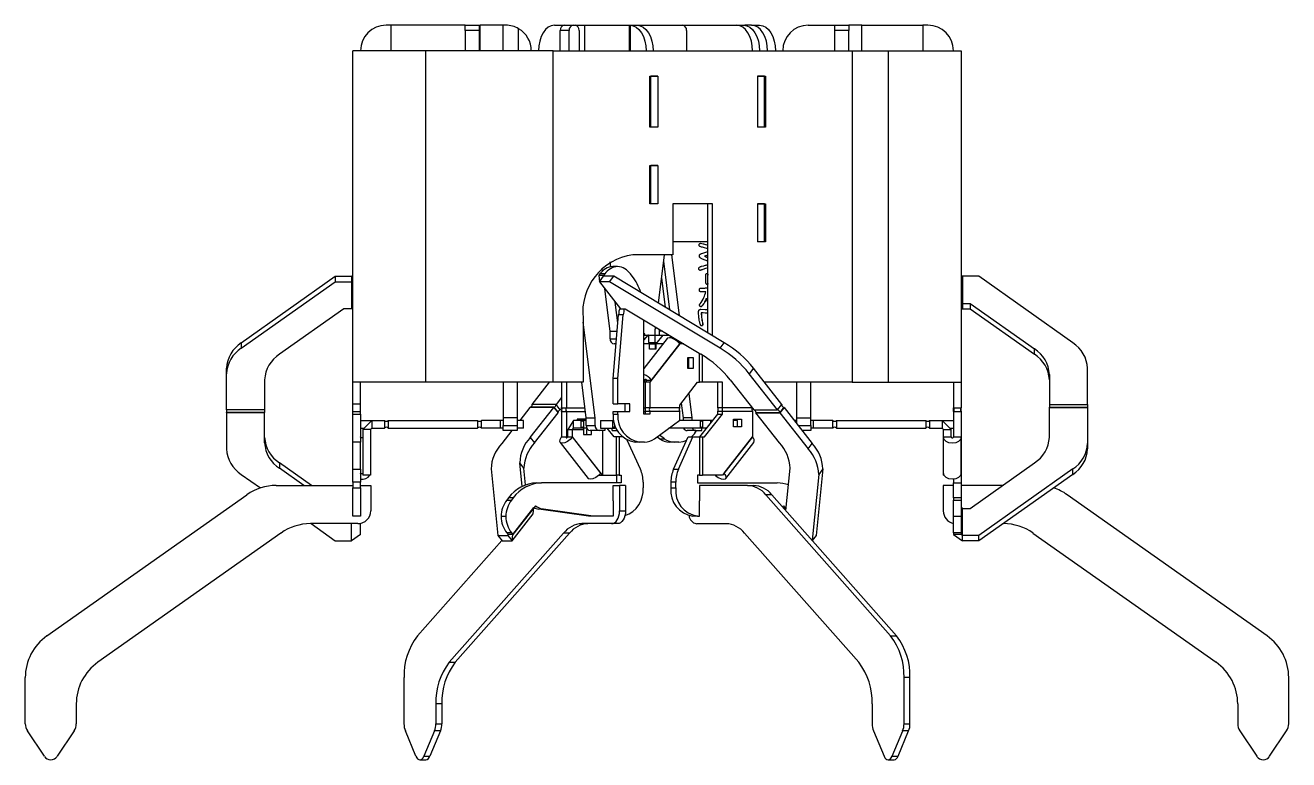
# Model space of a CAD drawing. Header units: millimetres. Extents: x 0 to 266, y 0 to 299.
# Drawn here: x 216.82 to 266.38, y 133.19 to 161.99 of the extents above; entities that cross this region are included whole.
import ezdxf

# ---------------------------------------------------------------- set-up
doc = ezdxf.new("R2010")
doc.units = ezdxf.units.MM

msp = doc.modelspace()

# ---------------------------------------------------------------- linework, layer by layer
at = {"color": 7, "linetype": 'Continuous', "lineweight": 25}
for p, q in [((231.174, 161.995), (230.974, 161.995)), ((234.074, 161.995), (231.174, 161.995)), ((231.174, 160.995), (231.174, 161.995)), ((234.074, 161.995), (234.624, 161.995)), ((234.074, 161.795), (234.074, 161.995)), ((234.624, 161.795), (234.074, 161.795)), ((234.074, 161.795), (234.074, 160.995)), ((234.624, 161.995), (234.674, 161.995)), ((234.624, 161.995), (234.624, 161.795)), ((234.624, 161.795), (234.624, 160.995)), ((234.674, 160.995), (234.674, 161.995)), ((235.574, 161.995), (234.674, 161.995)), ((235.574, 160.995), (235.574, 161.995)), ((235.674, 161.995), (235.574, 161.995)), ((236.174, 160.995), (236.174, 161.861)), ((237.579, 161.995), (237.969, 161.995)), ((238.155, 161.795), (237.812, 161.795)), ((237.812, 160.995), (237.812, 161.795)), ((237.969, 161.995), (238.312, 161.995)), ((238.155, 160.995), (238.155, 161.795)), ((238.312, 161.995), (238.39, 161.995)), ((238.39, 161.995), (238.778, 161.995)), ((238.546, 161.795), (238.546, 160.995)), ((238.778, 160.995), (238.778, 161.995)), ((238.778, 161.995), (240.511, 161.995)), ((240.511, 161.995), (240.55, 161.995)), ((240.511, 161.995), (240.511, 160.995)), ((240.55, 161.995), (240.55, 160.995)), ((240.55, 161.995), (240.824, 161.995)), ((240.824, 161.995), (242.61, 161.995)), ((242.61, 161.995), (244.732, 161.995)), ((242.766, 161.795), (242.766, 160.995)), ((244.732, 161.995), (245.005, 161.995)), ((245.005, 161.995), (245.044, 161.995)), ((245.317, 161.995), (245.044, 161.995)), ((245.044, 161.993), (245.044, 161.995)), ((245.317, 161.995), (245.629, 161.995)), ((247.534, 161.995), (248.584, 161.995)), ((248.584, 161.995), (249.134, 161.995)), ((248.584, 161.795), (248.584, 161.995)), ((249.134, 161.795), (248.584, 161.795)), ((248.584, 160.995), (248.584, 161.795)), ((249.634, 161.995), (249.134, 161.995)), ((249.134, 161.995), (249.134, 161.795)), ((249.134, 160.995), (249.134, 161.795)), ((249.634, 160.995), (249.634, 161.995)), ((249.634, 161.995), (252.034, 161.995)), ((252.034, 161.995), (252.034, 160.995)), ((252.234, 161.995), (252.034, 161.995)), ((229.674, 147.995), (229.674, 160.995)), ((232.542, 160.995), (229.674, 160.995)), ((232.542, 147.995), (232.542, 160.995)), ((237.532, 160.995), (232.542, 160.995)), ((237.532, 147.995), (237.532, 160.995)), ((237.532, 160.995), (249.255, 160.995)), ((249.255, 160.995), (249.255, 147.995)), ((249.255, 160.995), (250.666, 160.995)), ((250.666, 160.995), (250.666, 147.995)), ((250.666, 160.995), (253.534, 160.995)), ((253.534, 160.995), (253.534, 147.995)), ((241.322, 159.995), (241.635, 159.995)), ((241.322, 157.995), (241.322, 159.995)), ((241.361, 157.995), (241.361, 159.995)), ((241.635, 159.995), (241.361, 159.995)), ((241.635, 159.995), (241.635, 157.995)), ((245.543, 159.995), (245.543, 157.995)), ((245.816, 159.995), (245.543, 159.995)), ((245.543, 159.995), (245.855, 159.995)), ((245.816, 157.995), (245.816, 159.995)), ((245.855, 159.995), (245.855, 157.995)), ((241.635, 157.995), (241.322, 157.995)), ((241.635, 157.995), (241.361, 157.995)), ((245.816, 157.995), (245.543, 157.995)), ((245.855, 157.995), (245.543, 157.995)), ((241.322, 156.495), (241.635, 156.495)), ((241.322, 154.995), (241.322, 156.495)), ((241.361, 154.995), (241.361, 156.495)), ((241.635, 156.495), (241.361, 156.495)), ((241.635, 156.495), (241.635, 154.995)), ((241.635, 154.995), (241.322, 154.995)), ((241.635, 154.995), (241.361, 154.995)), ((243.784, 154.995), (242.221, 154.995)), ((242.221, 154.995), (242.221, 152.995)), ((243.597, 149.929), (243.597, 154.995)), ((243.784, 149.816), (243.784, 154.995)), ((245.543, 154.995), (245.543, 153.495)), ((245.816, 154.995), (245.543, 154.995)), ((245.543, 154.995), (245.855, 154.995)), ((245.816, 153.495), (245.816, 154.995)), ((245.855, 154.995), (245.855, 153.495)), ((243.597, 153.495), (242.221, 153.495)), ((243.597, 153.23), (243.434, 153.28)), ((243.511, 153.398), (243.597, 153.369)), ((243.511, 153.398), (243.517, 153.398)), ((243.517, 153.398), (243.597, 153.371)), ((245.816, 153.495), (245.543, 153.495)), ((245.855, 153.495), (245.543, 153.495)), ((239.793, 152.523), (239.768, 152.72)), ((242.221, 152.995), (240.658, 152.995)), ((241.891, 152.995), (241.654, 151.097)), ((241.86, 152.743), (242.099, 150.829)), ((242.171, 152.995), (242.47, 150.606)), ((243.349, 153.037), (243.406, 153.056)), ((243.493, 152.783), (243.395, 152.823)), ((243.406, 153.056), (243.597, 153.119)), ((243.597, 152.981), (243.467, 152.936)), ((243.467, 152.936), (243.597, 152.878)), ((243.467, 152.936), (243.474, 152.936)), ((243.597, 152.979), (243.474, 152.936)), ((243.474, 152.936), (243.597, 152.881)), ((243.597, 152.738), (243.493, 152.783)), ((229.624, 152.147), (229.674, 152.182)), ((239.365, 152.243), (239.318, 152.182)), ((239.505, 152.182), (239.318, 152.182)), ((239.318, 152.182), (239.343, 151.935)), ((239.553, 152.243), (239.365, 152.243)), ((239.471, 152.356), (239.457, 152.466)), ((239.553, 152.243), (239.505, 152.182)), ((239.509, 152.147), (239.505, 152.182)), ((239.505, 152.182), (239.533, 152.147)), ((240.058, 152.534), (239.871, 152.534)), ((240.63, 152.157), (240.563, 152.243)), ((243.352, 152.541), (243.44, 152.565)), ((243.462, 152.436), (243.374, 152.405)), ((243.374, 152.405), (243.38, 152.405)), ((243.468, 152.436), (243.38, 152.405)), ((243.597, 152.475), (243.462, 152.436)), ((243.462, 152.436), (243.468, 152.436)), ((243.597, 152.474), (243.468, 152.436)), ((243.59, 152.2), (243.597, 152.2)), ((243.597, 152.2), (243.597, 152.187)), ((253.584, 152.147), (253.534, 152.182)), ((225.299, 149.54), (228.986, 152.147)), ((225.299, 149.327), (228.986, 151.935)), ((228.986, 152.147), (228.986, 151.935)), ((228.986, 152.147), (229.624, 152.147)), ((228.986, 151.935), (229.624, 151.935)), ((229.624, 152.147), (229.624, 151.935)), ((229.674, 151.97), (229.624, 151.935)), ((229.624, 151.935), (229.624, 150.874)), ((239.343, 151.935), (239.509, 152.147)), ((239.343, 151.935), (240.172, 150.874)), ((239.741, 151.935), (239.343, 151.935)), ((239.907, 152.147), (239.509, 152.147)), ((239.766, 149.995), (239.558, 151.66)), ((239.741, 151.935), (239.907, 152.147)), ((244.079, 149.327), (239.741, 151.935)), ((244.245, 149.54), (239.907, 152.147)), ((241.776, 152.073), (241.918, 150.938)), ((243.317, 151.68), (243.325, 151.68)), ((243.555, 151.693), (243.597, 151.69)), ((243.561, 151.693), (243.597, 151.69)), ((253.584, 152.147), (253.584, 151.086)), ((254.223, 152.147), (253.584, 152.147)), ((257.91, 149.54), (254.223, 152.147)), ((243.521, 151.543), (243.318, 151.543)), ((243.539, 151.283), (243.546, 151.283)), ((229.324, 150.874), (226.799, 149.088)), ((229.624, 150.874), (229.324, 150.874)), ((229.674, 150.909), (229.624, 150.874)), ((240.068, 150.327), (239.966, 151.137)), ((240.172, 150.874), (240.359, 150.874)), ((240.359, 150.874), (243.33, 149.088)), ((243.324, 150.855), (243.494, 150.844)), ((243.33, 150.855), (243.5, 150.844)), ((243.353, 150.718), (243.336, 150.718)), ((243.336, 150.718), (243.343, 150.718)), ((243.36, 150.718), (243.352, 150.718)), ((243.357, 150.973), (243.363, 150.973)), ((243.496, 150.707), (243.418, 150.714)), ((243.494, 150.844), (243.597, 150.84)), ((243.494, 150.844), (243.5, 150.844)), ((243.597, 150.703), (243.496, 150.707)), ((243.5, 150.844), (243.597, 150.84)), ((253.584, 151.086), (253.534, 151.121)), ((253.534, 150.909), (253.584, 150.874)), ((253.584, 151.086), (253.884, 151.086)), ((253.584, 151.086), (253.584, 150.874)), ((253.584, 150.874), (253.884, 150.874)), ((253.884, 151.086), (256.41, 149.3)), ((253.884, 151.086), (253.884, 150.874)), ((253.884, 150.874), (256.41, 149.088)), ((238.704, 150.495), (238.704, 147.995)), ((239.173, 146.595), (238.704, 150.345)), ((239.885, 148.145), (240.094, 150.639)), ((240.072, 148.145), (240.281, 150.639)), ((240.281, 150.639), (240.094, 150.639)), ((241.088, 146.745), (241.088, 150.436)), ((243.378, 150.221), (243.385, 150.221)), ((243.393, 150.289), (243.399, 150.289)), ((243.395, 150.268), (243.401, 150.268)), ((239.766, 149.995), (240.04, 149.995)), ((239.766, 149.695), (239.766, 149.995)), ((241.125, 149.895), (241.088, 149.895)), ((241.088, 149.845), (241.269, 149.845)), ((241.239, 149.845), (241.088, 149.651)), ((242.008, 149.707), (241.088, 148.53)), ((241.125, 149.845), (241.125, 149.895)), ((241.269, 149.845), (241.239, 149.845)), ((241.269, 149.845), (241.269, 149.545)), ((241.269, 149.845), (241.519, 149.845)), ((241.537, 150.166), (241.516, 149.995)), ((241.516, 149.995), (241.516, 149.845)), ((241.519, 149.845), (241.519, 149.545)), ((241.519, 149.845), (241.832, 149.845)), ((241.604, 150.125), (241.526, 150.079)), ((241.832, 149.845), (241.558, 149.495)), ((241.682, 150.079), (241.692, 149.995)), ((241.822, 149.995), (241.692, 149.995)), ((241.692, 149.995), (241.692, 149.845)), ((241.832, 149.845), (242.072, 149.845)), ((242.036, 149.866), (242.036, 149.845)), ((242.142, 149.802), (242.092, 149.738)), ((242.175, 149.783), (242.175, 149.724)), ((225.299, 149.54), (225.299, 149.327)), ((239.998, 149.495), (239.922, 149.495)), ((241.308, 149.495), (241.088, 149.495)), ((241.269, 149.545), (241.519, 149.545)), ((241.348, 149.545), (241.308, 149.495)), ((241.308, 149.295), (241.308, 149.495)), ((241.308, 149.495), (241.543, 149.495)), ((241.558, 149.295), (241.308, 149.295)), ((242.495, 149.495), (241.322, 147.995)), ((241.389, 148.08), (242.495, 149.495)), ((241.519, 149.545), (241.597, 149.545)), ((241.543, 149.495), (241.582, 149.545)), ((241.558, 149.495), (241.543, 149.495)), ((241.543, 149.295), (241.543, 149.495)), ((241.558, 149.495), (241.558, 149.295)), ((241.842, 149.495), (241.558, 149.495)), ((242.451, 149.545), (242.571, 149.545)), ((242.654, 149.495), (242.495, 149.495)), ((242.605, 149.524), (242.609, 149.495)), ((244.079, 149.327), (244.245, 149.54)), ((256.41, 149.088), (256.41, 149.3)), ((243.042, 148.945), (242.807, 148.945)), ((242.807, 148.945), (242.807, 148.545)), ((242.853, 148.545), (242.853, 148.945)), ((242.855, 148.545), (242.855, 148.945)), ((243.042, 148.545), (243.042, 148.945)), ((243.276, 147.995), (243.276, 149.121)), ((243.393, 147.995), (243.393, 149.049)), ((224.713, 148.327), (224.713, 148.54)), ((224.713, 146.911), (224.713, 148.327)), ((242.807, 148.545), (243.042, 148.545)), ((245.392, 148.54), (245.226, 148.327)), ((246.333, 146.911), (245.226, 148.327)), ((246.499, 147.123), (245.392, 148.54)), ((256.996, 148.3), (256.996, 147.123)), ((258.496, 147.123), (258.496, 148.54)), ((226.213, 148.088), (226.213, 146.911)), ((232.542, 147.995), (229.674, 147.995)), ((229.674, 147.145), (229.674, 147.995)), ((229.974, 147.145), (229.974, 147.995)), ((237.532, 147.995), (232.542, 147.995)), ((235.574, 147.995), (235.574, 146.595)), ((236.124, 147.995), (236.124, 146.595)), ((236.709, 147.123), (237.391, 147.995)), ((238.704, 147.995), (237.532, 147.995)), ((237.861, 147.995), (237.861, 146.995)), ((238.048, 147.995), (238.048, 146.995)), ((238.83, 146.595), (238.655, 147.995)), ((240.072, 148.145), (239.885, 148.145)), ((239.885, 147.145), (239.885, 148.145)), ((240.072, 147.145), (240.072, 148.145)), ((241.088, 148.006), (241.167, 148.108)), ((241.088, 148.08), (241.146, 148.08)), ((241.135, 147.995), (241.088, 147.995)), ((241.202, 148.08), (241.135, 147.995)), ((241.322, 147.995), (241.135, 147.995)), ((241.135, 147.995), (241.135, 146.995)), ((241.146, 148.08), (241.167, 148.108)), ((241.202, 148.08), (241.389, 148.08)), ((241.322, 147.995), (241.322, 146.995)), ((242.495, 147.095), (243.198, 147.995)), ((243.198, 147.995), (243.276, 147.995)), ((243.393, 147.995), (243.276, 147.995)), ((244.175, 147.995), (243.393, 147.995)), ((243.988, 146.995), (243.988, 147.995)), ((244.175, 146.995), (244.175, 147.995)), ((244.477, 148.088), (245.397, 146.911)), ((249.255, 147.995), (245.818, 147.995)), ((247.084, 146.595), (247.084, 147.995)), ((247.634, 146.595), (247.634, 147.995)), ((249.255, 147.995), (250.666, 147.995)), ((250.666, 147.995), (253.534, 147.995)), ((253.234, 147.995), (253.234, 146.995)), ((253.534, 147.995), (253.534, 146.995)), ((237.861, 147.399), (237.645, 147.123)), ((242.852, 147.552), (242.971, 146.595)), ((226.213, 146.911), (224.713, 146.911)), ((224.713, 146.911), (224.713, 146.804)), ((224.713, 146.796), (224.713, 146.804)), ((226.213, 146.804), (224.713, 146.804)), ((226.213, 146.796), (224.713, 146.796)), ((224.713, 146.796), (224.713, 145.379)), ((226.213, 146.911), (226.213, 146.804)), ((226.213, 146.796), (226.213, 146.804)), ((226.213, 145.618), (226.213, 146.796)), ((229.674, 147.145), (229.974, 147.145)), ((229.674, 146.845), (229.674, 147.145)), ((229.674, 146.845), (229.974, 146.845)), ((229.674, 146.745), (229.674, 146.845)), ((229.674, 146.745), (229.974, 146.745)), ((229.674, 145.645), (229.674, 146.745)), ((229.974, 146.845), (229.974, 147.145)), ((229.974, 146.745), (229.974, 146.845)), ((229.974, 146.745), (229.974, 145.645)), ((236.62, 147.008), (236.218, 146.495)), ((237.555, 147.008), (236.62, 147.008)), ((237.562, 147.017), (236.626, 147.017)), ((236.626, 147.017), (236.633, 147.008)), ((236.635, 145.83), (237.555, 147.008)), ((237.645, 147.123), (236.709, 147.123)), ((236.801, 145.618), (237.721, 146.796)), ((237.555, 147.008), (237.721, 146.796)), ((237.562, 147.017), (237.728, 146.804)), ((237.811, 146.911), (237.645, 147.123)), ((237.728, 146.804), (237.714, 146.804)), ((237.867, 146.983), (237.811, 146.911)), ((237.861, 146.995), (238.048, 146.995)), ((237.861, 146.845), (238.048, 146.845)), ((237.861, 146.845), (237.861, 145.845)), ((238.048, 146.995), (238.78, 146.995)), ((238.048, 146.845), (238.799, 146.845)), ((238.048, 146.845), (238.048, 145.845)), ((239.885, 147.145), (240.072, 147.145)), ((239.885, 146.845), (240.072, 146.845)), ((239.885, 146.745), (239.885, 146.845)), ((239.885, 146.745), (240.072, 146.745)), ((240.541, 147.145), (240.072, 147.145)), ((240.072, 146.745), (240.072, 146.845)), ((240.072, 146.845), (240.541, 146.845)), ((240.354, 146.845), (240.354, 147.145)), ((240.541, 146.845), (240.541, 147.145)), ((241.088, 146.995), (241.135, 146.995)), ((241.088, 146.845), (241.135, 146.845)), ((241.322, 146.745), (241.088, 146.745)), ((241.322, 146.995), (241.135, 146.995)), ((241.322, 146.845), (241.135, 146.845)), ((241.135, 146.845), (241.135, 146.745)), ((242.495, 146.995), (241.322, 146.995)), ((242.495, 146.845), (241.322, 146.845)), ((241.322, 146.845), (241.322, 146.745)), ((242.495, 146.995), (242.495, 147.095)), ((242.495, 146.511), (242.495, 146.845)), ((242.556, 147.173), (242.628, 146.595)), ((243.284, 145.845), (243.988, 146.745)), ((243.472, 145.845), (244.175, 146.745)), ((244.175, 146.995), (243.988, 146.995)), ((244.175, 146.845), (243.988, 146.845)), ((243.988, 146.745), (243.988, 146.845)), ((243.988, 146.745), (244.175, 146.745)), ((245.332, 146.995), (244.175, 146.995)), ((245.347, 146.845), (244.175, 146.845)), ((244.175, 146.745), (244.175, 146.845)), ((245.347, 146.845), (245.347, 145.845)), ((245.397, 146.911), (246.333, 146.911)), ((245.48, 146.804), (246.416, 146.804)), ((245.494, 146.804), (245.487, 146.796)), ((246.407, 145.618), (245.487, 146.796)), ((245.487, 146.796), (246.423, 146.796)), ((246.333, 146.911), (246.499, 147.123)), ((246.582, 147.017), (246.416, 146.804)), ((246.589, 147.008), (246.423, 146.796)), ((246.423, 146.796), (247.53, 145.379)), ((246.575, 147.008), (246.589, 147.008)), ((246.589, 147.008), (247.696, 145.591)), ((253.234, 146.995), (253.534, 146.995)), ((253.234, 146.845), (253.234, 146.995)), ((253.234, 146.845), (253.534, 146.845)), ((253.234, 146.845), (253.234, 145.845)), ((253.534, 146.845), (253.534, 146.995)), ((253.534, 146.845), (253.534, 145.845)), ((256.996, 147.123), (258.496, 147.123)), ((256.996, 147.123), (256.996, 147.017)), ((256.996, 147.017), (258.496, 147.017)), ((256.996, 147.008), (256.996, 147.017)), ((256.996, 145.83), (256.996, 147.008)), ((256.996, 147.008), (258.496, 147.008)), ((258.496, 147.123), (258.496, 147.017)), ((258.496, 147.008), (258.496, 147.017)), ((258.496, 147.008), (258.496, 145.591)), ((229.974, 146.495), (230.414, 146.495)), ((230.414, 146.495), (230.064, 146.145)), ((230.414, 146.495), (230.414, 146.195)), ((230.414, 146.495), (230.914, 146.495)), ((230.914, 146.495), (230.914, 146.195)), ((231.064, 146.495), (231.064, 146.195)), ((231.064, 146.495), (234.564, 146.495)), ((234.564, 146.495), (234.564, 146.195)), ((234.714, 146.195), (234.714, 146.495)), ((235.464, 146.495), (234.714, 146.495)), ((235.464, 146.195), (235.464, 146.495)), ((235.574, 146.495), (235.464, 146.495)), ((236.124, 146.595), (235.574, 146.595)), ((235.574, 146.595), (235.574, 146.295)), ((235.574, 146.295), (236.124, 146.295)), ((235.574, 146.095), (235.574, 146.295)), ((236.124, 146.595), (236.124, 146.295)), ((236.364, 146.495), (236.124, 146.495)), ((236.124, 146.295), (236.124, 146.095)), ((236.364, 146.195), (236.364, 146.495)), ((238.323, 146.495), (238.104, 146.145)), ((238.323, 146.195), (238.323, 146.495)), ((238.635, 146.495), (238.323, 146.495)), ((238.478, 146.545), (238.478, 146.495)), ((238.791, 146.545), (238.478, 146.545)), ((238.604, 146.495), (238.604, 146.545)), ((238.635, 146.195), (238.635, 146.495)), ((238.728, 146.495), (238.635, 146.495)), ((238.728, 146.195), (238.728, 146.495)), ((238.83, 146.495), (238.728, 146.495)), ((238.791, 146.495), (238.791, 146.545)), ((238.83, 146.595), (239.173, 146.595)), ((238.83, 146.295), (238.83, 146.595)), ((238.83, 146.295), (239.173, 146.295)), ((239.173, 146.295), (239.173, 146.595)), ((239.39, 146.495), (239.39, 146.195)), ((239.39, 146.495), (239.858, 146.495)), ((239.858, 146.495), (239.858, 146.195)), ((239.858, 146.495), (239.907, 146.495)), ((239.952, 146.195), (239.952, 146.318)), ((241.504, 145.779), (242.495, 146.511)), ((243.308, 146.495), (242.473, 146.495)), ((242.971, 146.595), (242.628, 146.595)), ((242.628, 146.595), (242.628, 146.495)), ((242.971, 146.595), (242.971, 146.495)), ((243.308, 146.195), (243.308, 146.495)), ((243.401, 146.495), (243.308, 146.495)), ((243.401, 146.195), (243.401, 146.495)), ((243.713, 146.495), (243.401, 146.495)), ((243.713, 146.393), (243.713, 146.495)), ((243.792, 146.495), (243.713, 146.495)), ((243.748, 146.438), (243.713, 146.495)), ((244.605, 146.545), (244.917, 146.545)), ((244.605, 146.245), (244.605, 146.545)), ((244.768, 146.495), (244.605, 146.495)), ((244.917, 146.245), (244.605, 146.245)), ((244.73, 146.545), (244.73, 146.495)), ((244.768, 146.245), (244.768, 146.495)), ((244.917, 146.545), (244.917, 146.245)), ((247.084, 146.495), (246.99, 146.495)), ((247.084, 146.595), (247.634, 146.595)), ((247.084, 146.374), (247.084, 146.595)), ((247.634, 146.295), (247.634, 146.595)), ((247.745, 146.495), (247.634, 146.495)), ((247.634, 146.295), (247.634, 146.095)), ((247.745, 146.195), (247.745, 146.495)), ((248.495, 146.495), (247.745, 146.495)), ((248.495, 146.195), (248.495, 146.495)), ((248.645, 146.495), (248.645, 146.195)), ((248.645, 146.495), (252.145, 146.495)), ((252.145, 146.495), (252.145, 146.195)), ((252.295, 146.495), (252.295, 146.195)), ((252.295, 146.495), (252.795, 146.495)), ((252.795, 146.495), (252.795, 146.195)), ((252.795, 146.495), (253.234, 146.495)), ((253.145, 146.145), (252.795, 146.495)), ((229.974, 146.195), (230.114, 146.195)), ((230.364, 146.145), (230.064, 146.145)), ((230.064, 146.145), (230.064, 144.345)), ((230.364, 146.145), (230.414, 146.195)), ((230.364, 146.145), (230.364, 144.345)), ((230.414, 146.195), (230.914, 146.195)), ((231.064, 146.195), (234.564, 146.195)), ((235.464, 146.195), (234.714, 146.195)), ((235.574, 146.195), (235.464, 146.195)), ((235.906, 146.095), (235.512, 145.591)), ((236.124, 146.095), (235.574, 146.095)), ((236.364, 146.195), (236.124, 146.195)), ((236.635, 145.83), (236.801, 145.618)), ((237.861, 145.845), (238.048, 145.845)), ((238.07, 145.817), (238.048, 145.845)), ((238.104, 145.845), (238.104, 146.145)), ((238.104, 146.145), (238.292, 146.145)), ((238.104, 145.845), (238.292, 145.845)), ((238.292, 146.145), (238.323, 146.195)), ((238.292, 145.845), (238.292, 146.145)), ((238.292, 146.145), (238.721, 146.145)), ((239.397, 144.43), (238.292, 145.845)), ((239.464, 144.345), (238.292, 145.845)), ((238.635, 146.195), (238.323, 146.195)), ((238.728, 146.195), (238.635, 146.195)), ((238.721, 146.145), (238.753, 146.195)), ((238.721, 146.145), (238.721, 145.945)), ((238.721, 145.945), (239.034, 145.945)), ((238.851, 146.195), (238.728, 146.195)), ((238.847, 146.145), (238.863, 146.171)), ((238.847, 146.145), (238.883, 146.145)), ((238.847, 145.945), (238.847, 146.145)), ((239.33, 146.095), (238.986, 146.095)), ((239.034, 145.945), (239.034, 146.095)), ((239.564, 146.095), (239.33, 146.095)), ((239.39, 146.195), (239.858, 146.195)), ((239.464, 146.095), (239.464, 144.345)), ((239.564, 146.195), (239.564, 146.095)), ((239.924, 145.845), (239.65, 146.195)), ((239.846, 146.095), (239.846, 146.195)), ((239.846, 146.095), (240.051, 146.095)), ((239.858, 146.195), (239.952, 146.195)), ((240.002, 145.845), (239.924, 145.845)), ((240, 146.195), (239.952, 146.195)), ((240.002, 145.845), (240.002, 144.345)), ((240.119, 145.845), (240.002, 145.845)), ((240.119, 145.845), (240.119, 144.345)), ((240.25, 145.845), (240.119, 145.845)), ((240.952, 144.577), (240.438, 145.717)), ((241.705, 145.779), (241.604, 145.853)), ((241.892, 145.779), (241.698, 145.922)), ((241.705, 145.779), (241.892, 145.779)), ((243.308, 146.195), (242.067, 146.195)), ((242.256, 144.577), (242.828, 145.845)), ((242.443, 144.577), (243.015, 145.845)), ((243.128, 146.095), (242.785, 146.095)), ((242.828, 145.845), (243.015, 145.845)), ((243.015, 145.845), (243.276, 145.845)), ((243.128, 146.095), (243.362, 146.095)), ((243.276, 145.845), (243.276, 144.345)), ((243.276, 145.845), (243.393, 145.845)), ((243.401, 146.195), (243.308, 146.195)), ((243.362, 146.095), (243.362, 146.195)), ((243.393, 145.845), (243.393, 144.345)), ((243.393, 145.845), (243.472, 145.845)), ((243.558, 146.195), (243.401, 146.195)), ((245.347, 145.845), (244.175, 144.345)), ((244.242, 144.43), (245.347, 145.845)), ((247.634, 146.095), (247.303, 146.095)), ((247.745, 146.195), (247.634, 146.195)), ((248.495, 146.195), (247.745, 146.195)), ((248.645, 146.195), (252.145, 146.195)), ((252.295, 146.195), (252.795, 146.195)), ((252.795, 146.195), (252.845, 146.145)), ((252.845, 145.845), (252.845, 146.145)), ((252.845, 146.145), (253.145, 146.145)), ((252.845, 144.43), (252.845, 145.845)), ((252.845, 145.845), (253.145, 145.845)), ((252.845, 144.345), (252.845, 145.845)), ((253.095, 146.195), (253.234, 146.195)), ((253.145, 145.845), (253.145, 146.145)), ((253.234, 145.845), (253.534, 145.845)), ((253.534, 144.43), (253.534, 145.845)), ((253.534, 145.845), (253.534, 144.345)), ((229.974, 145.645), (229.674, 145.645)), ((229.674, 144.577), (229.674, 145.645)), ((229.974, 144.577), (229.974, 145.645)), ((237.805, 145.632), (238.91, 144.218)), ((240.932, 145.645), (240.744, 145.645)), ((241.113, 145.645), (240.932, 145.645)), ((242.283, 145.645), (242.095, 145.645)), ((242.464, 145.645), (242.283, 145.645)), ((244.299, 144.218), (245.404, 145.632)), ((247.53, 145.379), (247.696, 145.591)), ((258.496, 145.591), (258.496, 145.379)), ((226.799, 144.83), (226.799, 144.618)), ((228.051, 143.945), (226.799, 144.83)), ((236.312, 143.905), (236.219, 144.83)), ((236.385, 144.618), (236.219, 144.83)), ((253.884, 143.045), (256.41, 144.83)), ((225.299, 144.379), (226.05, 143.847)), ((227.751, 143.945), (226.799, 144.618)), ((229.674, 144.577), (229.974, 144.577)), ((229.674, 144.077), (229.674, 144.577)), ((229.974, 144.577), (229.974, 144.077)), ((230.364, 144.345), (230.064, 144.345)), ((235.096, 144.591), (235.359, 141.984)), ((236.451, 143.965), (236.385, 144.618)), ((239.316, 144.345), (239.464, 144.345)), ((239.464, 144.345), (240.002, 144.345)), ((240.119, 144.345), (240.002, 144.345)), ((240.01, 144.345), (240.01, 144.045)), ((240.119, 144.345), (240.198, 144.345)), ((240.198, 144.345), (240.198, 144.045)), ((242.256, 144.577), (242.443, 144.577)), ((243.276, 144.345), (243.198, 144.345)), ((243.198, 144.345), (243.198, 144.045)), ((243.276, 144.345), (243.393, 144.345)), ((244.175, 144.345), (243.393, 144.345)), ((246.656, 142.957), (246.823, 144.618)), ((247.946, 144.379), (247.686, 141.792)), ((248.112, 144.591), (247.849, 141.984)), ((248.112, 144.591), (247.946, 144.379)), ((252.845, 144.345), (252.867, 144.345)), ((253.534, 144.345), (253.512, 144.345)), ((253.534, 144.345), (253.534, 144.045)), ((257.91, 144.591), (254.223, 141.984)), ((257.91, 144.379), (254.223, 141.772)), ((257.91, 144.379), (257.91, 144.591)), ((226.666, 143.945), (229.674, 143.945)), ((229.974, 144.077), (229.674, 144.077)), ((229.674, 144.077), (229.674, 143.845)), ((229.674, 143.845), (229.974, 143.845)), ((229.674, 142.745), (229.674, 143.845)), ((229.974, 143.845), (229.974, 144.077)), ((229.974, 143.945), (230.374, 143.945)), ((229.974, 143.845), (229.974, 142.745)), ((230.374, 143.945), (230.374, 142.945)), ((236.886, 144.045), (237.073, 144.045)), ((240.198, 144.045), (237.073, 144.045)), ((239.885, 143.345), (239.885, 143.945)), ((239.885, 143.945), (240.134, 143.945)), ((240.134, 143.945), (240.134, 142.945)), ((240.369, 143.945), (240.134, 143.945)), ((240.369, 143.945), (240.369, 142.945)), ((241.057, 144.077), (241.057, 143.845)), ((242.338, 144.077), (242.151, 144.077)), ((242.151, 144.077), (242.151, 143.845)), ((242.151, 143.845), (242.338, 143.845)), ((242.338, 143.845), (242.338, 144.077)), ((243.198, 144.045), (246.322, 144.045)), ((243.276, 143.945), (243.276, 143.345)), ((245.153, 143.945), (243.276, 143.945)), ((245.153, 143.945), (245.387, 143.945)), ((252.834, 143.945), (252.834, 142.945)), ((253.234, 143.945), (252.834, 143.945)), ((253.234, 144.189), (253.234, 144.045)), ((253.234, 144.045), (253.534, 144.045)), ((253.234, 143.459), (253.234, 144.045)), ((253.534, 144.045), (253.534, 143.459)), ((255.157, 143.945), (253.534, 143.945)), ((217.671, 138.042), (225.512, 143.578)), ((235.781, 143.459), (235.713, 143.373)), ((235.713, 143.373), (235.901, 143.373)), ((235.968, 143.459), (235.781, 143.459)), ((235.968, 143.459), (235.901, 143.373)), ((239.885, 143.345), (239.885, 142.745)), ((243.276, 142.745), (243.276, 143.345)), ((250.765, 138.042), (245.873, 143.578)), ((246.107, 143.578), (245.873, 143.578)), ((250.999, 138.042), (246.107, 143.578)), ((253.534, 143.459), (253.234, 143.459)), ((253.234, 143.459), (253.234, 143.373)), ((253.234, 143.373), (253.534, 143.373)), ((253.234, 142.726), (253.234, 143.373)), ((253.534, 143.459), (253.534, 143.373)), ((253.534, 143.373), (253.534, 142.726)), ((265.538, 138.042), (257.696, 143.578)), ((229.974, 142.745), (229.674, 142.745)), ((235.923, 141.772), (236.752, 142.832)), ((236.832, 143.151), (235.948, 142.019)), ((235.948, 142.019), (236.777, 143.08)), ((236.752, 142.832), (236.777, 143.08)), ((237.154, 143.012), (236.966, 143.012)), ((238.916, 142.745), (236.966, 143.012)), ((239.103, 142.745), (237.154, 143.012)), ((239.103, 142.745), (238.916, 142.745)), ((239.885, 142.745), (239.103, 142.745)), ((240.134, 142.945), (240.369, 142.945)), ((243.198, 142.745), (243.011, 142.745)), ((243.198, 142.745), (243.276, 142.745)), ((246.548, 143.08), (246.619, 143.08)), ((246.563, 143.151), (246.646, 143.045)), ((246.622, 143.045), (246.602, 143.019)), ((246.619, 143.08), (246.622, 143.045)), ((246.646, 143.045), (246.619, 143.08)), ((246.622, 143.045), (246.665, 143.045)), ((253.584, 143.045), (253.534, 143.08)), ((253.584, 141.984), (253.584, 143.045)), ((253.584, 143.045), (253.884, 143.045)), ((229.874, 142.445), (228.009, 142.445)), ((228.034, 142.445), (228.986, 141.772)), ((229.624, 141.772), (229.624, 142.445)), ((229.974, 142.019), (229.974, 142.455)), ((235.673, 142.726), (235.486, 142.726)), ((239.823, 142.445), (238.659, 142.445)), ((240.057, 142.445), (239.823, 142.445)), ((243.151, 142.445), (244.315, 142.445)), ((253.534, 142.726), (253.234, 142.726)), ((253.234, 142.08), (253.234, 142.726)), ((253.534, 142.726), (253.534, 142.08)), ((255.174, 142.445), (255.2, 142.445)), ((226.855, 142.078), (219.671, 137.006)), ((228.986, 141.772), (229.624, 141.772)), ((229.974, 142.019), (229.624, 141.772)), ((232.209, 138.042), (235.515, 141.784)), ((237.939, 142.078), (233.457, 137.006)), ((238.174, 142.078), (233.691, 137.006)), ((235.359, 141.984), (235.525, 141.772)), ((235.359, 141.984), (235.757, 141.984)), ((235.525, 141.772), (235.923, 141.772)), ((235.901, 142.08), (235.713, 142.08)), ((235.713, 142.08), (235.761, 142.019)), ((235.761, 142.019), (235.757, 141.984)), ((235.757, 141.984), (235.923, 141.772)), ((235.948, 142.019), (235.761, 142.019)), ((235.901, 142.08), (235.948, 142.019)), ((235.923, 141.772), (235.948, 142.019)), ((238.174, 142.078), (237.939, 142.078)), ((245.035, 142.078), (249.517, 137.006)), ((247.849, 141.984), (247.693, 141.784)), ((253.534, 142.08), (253.234, 142.08)), ((253.234, 142.08), (253.234, 142.019)), ((253.234, 142.019), (253.584, 141.772)), ((253.534, 142.019), (253.234, 142.019)), ((253.534, 142.08), (253.534, 142.019)), ((253.584, 141.984), (253.534, 142.019)), ((254.223, 141.984), (253.584, 141.984)), ((253.584, 141.772), (253.584, 141.984)), ((254.223, 141.772), (253.584, 141.772)), ((254.223, 141.772), (254.223, 141.984)), ((256.353, 142.078), (263.538, 137.006)), ((250.765, 138.042), (250.999, 138.042)), ((233.457, 137.006), (233.691, 137.006)), ((216.824, 134.596), (216.824, 136.408)), ((231.681, 134.596), (231.681, 136.408)), ((251.293, 134.596), (251.293, 136.408)), ((251.528, 136.408), (251.293, 136.408)), ((251.528, 134.596), (251.528, 136.408)), ((266.384, 134.596), (266.384, 136.408)), ((218.824, 135.372), (218.824, 134.596)), ((232.929, 135.372), (232.929, 134.596)), ((233.163, 135.372), (232.929, 135.372)), ((233.163, 135.372), (233.163, 134.596)), ((250.045, 135.372), (250.045, 134.596)), ((264.384, 135.372), (264.384, 134.596)), ((217.574, 133.319), (216.908, 134.319)), ((218.74, 134.319), (218.074, 133.319)), ((232.149, 133.319), (231.733, 134.319)), ((232.876, 134.319), (232.46, 133.319)), ((233.111, 134.319), (232.695, 133.319)), ((233.111, 134.319), (232.876, 134.319)), ((232.929, 134.596), (233.163, 134.596)), ((250.098, 134.319), (250.513, 133.319)), ((250.825, 133.319), (251.241, 134.319)), ((251.059, 133.319), (251.475, 134.319)), ((251.475, 134.319), (251.241, 134.319)), ((251.293, 134.596), (251.528, 134.596)), ((264.468, 134.319), (265.135, 133.319)), ((265.634, 133.319), (266.3, 134.319)), ((232.46, 133.319), (232.695, 133.319)), ((250.825, 133.319), (251.059, 133.319)), ((232.305, 133.185), (232.539, 133.185)), ((250.669, 133.185), (250.904, 133.185))]:
    msp.add_line(p, q, dxfattribs=at)
at = {"color": 8, "linetype": 'Continuous', "lineweight": 25}
for p, q in [((239.766, 149.695), (240.015, 149.695)), ((247.146, 146.295), (247.634, 146.295))]:
    msp.add_line(p, q, dxfattribs=at)
at = {"color": 7, "linetype": 'Continuous', "lineweight": 25, "flags": 128}
for points in [[(237.579, 161.995), (237.457, 161.975), (237.34, 161.918), (237.232, 161.826), (237.138, 161.702), (237.06, 161.55), (237.003, 161.377), (236.967, 161.19), (236.955, 160.995)], [(240.55, 161.995), (240.672, 161.975), (240.789, 161.918), (240.897, 161.826), (240.992, 161.702), (241.069, 161.55), (241.127, 161.377), (241.162, 161.19), (241.174, 160.995)], [(240.824, 161.995), (240.946, 161.975), (241.063, 161.918), (241.171, 161.826), (241.265, 161.702), (241.343, 161.55), (241.4, 161.377), (241.436, 161.19), (241.448, 160.995)], [(245.355, 160.995), (245.343, 161.19), (245.308, 161.377), (245.25, 161.55), (245.173, 161.702), (245.078, 161.826), (244.97, 161.918), (244.853, 161.975), (244.732, 161.995)], [(245.005, 161.995), (245.127, 161.975), (245.244, 161.918), (245.352, 161.826), (245.446, 161.702), (245.524, 161.55), (245.581, 161.377), (245.617, 161.19), (245.629, 160.995)], [(245.941, 160.995), (245.929, 161.19), (245.893, 161.377), (245.835, 161.55), (245.758, 161.702), (245.663, 161.826), (245.555, 161.918), (245.438, 161.975), (245.317, 161.995)], [(245.629, 161.995), (245.751, 161.975), (245.868, 161.918), (245.976, 161.826), (246.07, 161.702), (246.148, 161.55), (246.206, 161.377), (246.241, 161.19), (246.253, 160.995)], [(242.495, 149.495), (242.405, 149.588), (242.297, 149.667), (242.186, 149.72), (242.089, 149.738), (242.021, 149.72), (242.008, 149.707)], [(241.146, 148.08), (241.139, 148.093), (241.137, 148.103), (241.141, 148.11), (241.149, 148.112), (241.162, 148.11), (241.177, 148.103), (241.191, 148.093), (241.202, 148.08)], [(230.064, 145.845), (230.06, 145.832), (230.051, 145.822), (230.036, 145.815), (230.019, 145.813), (230.002, 145.815), (229.987, 145.822), (229.977, 145.832), (229.974, 145.845)], [(238.292, 145.845), (238.202, 145.751), (238.094, 145.672), (237.983, 145.619), (237.886, 145.601), (237.818, 145.619), (237.789, 145.672), (237.805, 145.751), (237.861, 145.845)], [(238.048, 145.845), (238.041, 145.832), (238.039, 145.822), (238.043, 145.815), (238.052, 145.813), (238.064, 145.815), (238.079, 145.822), (238.093, 145.832), (238.104, 145.845)], [(242.464, 145.645), (242.632, 145.666), (242.77, 145.717)], [(242.958, 145.845), (243.072, 145.967), (243.157, 146.095)], [(253.534, 145.845), (253.508, 145.751), (253.433, 145.672), (253.321, 145.619), (253.189, 145.601), (253.057, 145.619), (252.946, 145.672), (252.871, 145.751), (252.845, 145.845)], [(253.145, 145.845), (253.148, 145.832), (253.158, 145.822), (253.172, 145.815), (253.189, 145.813), (253.207, 145.815), (253.221, 145.822), (253.231, 145.832), (253.234, 145.845)], [(230.064, 144.43), (230.06, 144.418), (230.051, 144.408), (230.036, 144.401), (230.019, 144.399), (230.002, 144.401), (229.987, 144.408), (229.977, 144.418), (229.974, 144.43)], [(239.397, 144.43), (239.307, 144.337), (239.199, 144.258), (239.088, 144.205), (238.991, 144.186), (238.923, 144.205), (238.91, 144.218)], [(243.892, 144.345), (243.901, 144.337), (244.009, 144.258), (244.121, 144.205), (244.217, 144.186), (244.285, 144.205), (244.314, 144.258), (244.299, 144.337), (244.242, 144.43)], [(253.534, 144.43), (253.508, 144.337), (253.433, 144.258), (253.321, 144.205), (253.189, 144.186), (253.057, 144.205), (252.946, 144.258), (252.871, 144.337), (252.845, 144.43)], [(239.823, 142.445), (239.883, 142.454), (239.942, 142.483), (239.996, 142.529), (240.043, 142.591), (240.082, 142.667), (240.111, 142.753), (240.128, 142.847), (240.134, 142.945)], [(240.369, 142.945), (240.363, 142.847), (240.345, 142.753), (240.316, 142.667), (240.278, 142.591), (240.23, 142.529), (240.176, 142.483), (240.118, 142.454), (240.057, 142.445)], [(246.515, 143.116), (246.526, 143.124), (246.563, 143.151)], [(232.149, 133.319), (232.179, 133.263), (232.216, 133.221), (232.259, 133.194), (232.305, 133.185), (232.35, 133.194), (232.393, 133.221), (232.431, 133.263), (232.46, 133.319)], [(250.513, 133.319), (250.543, 133.263), (250.581, 133.221), (250.624, 133.194), (250.669, 133.185), (250.715, 133.194), (250.758, 133.221), (250.795, 133.263), (250.825, 133.319)]]:
    msp.add_lwpolyline(points, dxfattribs=at)
at = {"color": 7, "linetype": 'Continuous', "lineweight": 25}
for centre, radius, start, end in [((230.974, 160.995), 1, 90, 180), ((235.674, 160.995), 1, 60, 90), ((235.674, 160.995), 1, 0, 60), ((237.993, 161.814), 0.182, 97.8534, 186.1301), ((238.337, 161.814), 0.182, 97.8534, 186.1301), ((238.365, 161.814), 0.182, 353.8699, 82.1466), ((242.585, 161.814), 0.182, 353.8699, 82.1466), ((247.534, 160.995), 1, 90, 180), ((252.234, 160.995), 1, 0, 90), ((240.969, 150.738), 2.278, 97.8534, 186.1301), ((239.947, 151.818), 0.72, 96.0577, 143.8349), ((240.134, 151.818), 0.72, 96.0577, 143.8349), ((239.982, 151.818), 0.72, 36.1651, 83.9423), ((238.961, 150.872), 2.106, 17.5856, 37.5797), ((241.319, 150.539), 1.23, 162.5803, 175.3042), ((241.516, 150.537), 1.239, 164.2356, 175.2694), ((239.947, 149.675), 0.182, 173.8699, 262.1466), ((225.964, 148.478), 1.252, 122.0747, 177.2029), ((225.964, 148.266), 1.252, 122.0747, 177.2029), ((241.875, 145.642), 4.294, 38.7108, 59.1218), ((242.041, 145.854), 4.294, 38.7108, 59.1218), ((255.745, 148.239), 1.252, 2.7971, 57.9253), ((257.245, 148.478), 1.252, 2.7971, 57.9253), ((227.464, 148.027), 1.252, 122.0747, 177.2029), ((241.126, 145.403), 4.294, 38.7108, 59.1218), ((255.745, 148.027), 1.252, 2.7971, 57.9253), ((240.825, 147.631), 0.721, 38.4913, 68.6077), ((236.613, 147.112), 0.0967, 277.8534, 6.1301), ((237.549, 147.112), 0.0967, 277.8534, 6.1301), ((237.824, 146.815), 0.0967, 97.8534, 186.1301), ((237.728, 146.92), 0.153, 330.5416, 29.4584), ((238.181, 146.92), 0.153, 150.5416, 209.4584), ((240.881, 146.638), 1.002, 173.8699, 262.1466), ((241.069, 146.638), 1.002, 173.8699, 262.1466), ((241.002, 146.92), 0.153, 330.5416, 29.4584), ((241.455, 146.92), 0.153, 150.5416, 209.4584), ((242.627, 146.92), 0.153, 150.5416, 209.4584), ((243.855, 146.92), 0.153, 330.5416, 29.4584), ((244.308, 146.92), 0.153, 150.5416, 209.4584), ((245.482, 146.92), 0.155, 156.0083, 209.2006), ((245.384, 146.815), 0.0967, 353.8699, 82.1466), ((246.32, 146.815), 0.0967, 353.8699, 82.1466), ((246.595, 147.112), 0.0967, 173.8699, 262.1466), ((253.159, 146.92), 0.106, 315, 45), ((253.609, 146.92), 0.106, 135, 225), ((230.989, 146.57), 0.106, 225, 315), ((230.989, 146.12), 0.106, 45, 135), ((234.639, 146.57), 0.106, 225, 315), ((234.639, 146.12), 0.106, 45, 135), ((238.681, 146.516), 0.0514, 204.5252, 335.4748), ((238.681, 146.173), 0.0514, 24.5252, 155.4748), ((239.011, 146.275), 0.182, 173.8699, 262.1466), ((239.355, 146.275), 0.182, 173.8699, 262.1466), ((239.907, 146.519), 0.0546, 206.0865, 276.0098), ((239.905, 146.173), 0.0514, 24.5252, 155.4748), ((243.355, 146.516), 0.0514, 204.5252, 335.4748), ((243.355, 146.173), 0.0514, 24.5252, 155.4748), ((248.57, 146.57), 0.106, 225, 315), ((248.57, 146.12), 0.106, 45, 135), ((252.22, 146.57), 0.106, 225, 315), ((252.22, 146.12), 0.106, 45, 135), ((227.464, 145.891), 1.252, 182.7971, 237.9253), ((237.779, 144.768), 1.561, 137.1116, 177.7083), ((241.106, 146.301), 0.657, 270.5897, 307.2597), ((242.102, 146.301), 0.657, 232.7403, 269.4103), ((242.289, 146.301), 0.657, 232.7403, 269.4103), ((242.796, 146.251), 0.157, 201.1463, 265.9431), ((243.139, 146.251), 0.157, 201.1463, 265.9431), ((245.232, 145.7), 0.185, 338.4727, 51.361), ((255.745, 145.891), 1.252, 302.0747, 357.2029), ((225.964, 145.44), 1.252, 182.7971, 237.9253), ((227.464, 145.679), 1.252, 182.7971, 237.9253), ((236.656, 144.529), 1.561, 137.1116, 177.7083), ((237.945, 144.556), 1.561, 137.1116, 177.7083), ((245.264, 144.556), 1.561, 2.2917, 42.8884), ((246.387, 144.316), 1.561, 2.2917, 42.8884), ((246.552, 144.529), 1.561, 2.2917, 42.8884), ((257.245, 145.652), 1.252, 302.0747, 357.2029), ((257.245, 145.44), 1.252, 302.0747, 357.2029), ((230.04, 144.545), 0.363, 259.5931, 326.3848), ((239.836, 144.082), 1.221, 359.7522, 23.9023), ((243.372, 144.082), 1.221, 156.0977, 180.2478), ((243.559, 144.082), 1.221, 156.0977, 180.2478), ((226.666, 141.945), 2, 90, 125.2217), ((236.929, 142.628), 1.417, 91.7401, 144.1081), ((237.116, 142.628), 1.417, 91.7401, 144.1081), ((240.019, 143.751), 1.042, 288.3413, 5.1744), ((243.148, 143.738), 1.002, 173.8699, 262.1466), ((243.335, 143.738), 1.002, 173.8699, 262.1466), ((245.111, 142.971), 0.974, 38.5519, 87.5147), ((245.345, 142.971), 0.974, 38.5519, 87.5147), ((246.32, 142.795), 1.249, 69.5036, 89.8956), ((256.543, 141.945), 2, 54.7783, 72.0707), ((236.627, 142.688), 1.142, 143.1535, 178.0761), ((236.814, 142.688), 1.142, 143.1535, 178.0761), ((229.874, 142.945), 0.5, 270, 0), ((237.056, 143.652), 0.646, 243.7983, 262.0213), ((237.251, 143.68), 0.675, 231.6256, 261.6652), ((243.216, 142.795), 0.357, 185.4689, 259.5211), ((253.334, 142.945), 0.5, 180, 258.463), ((228.009, 140.445), 2, 90, 125.2217), ((236.627, 142.765), 1.142, 181.9239, 216.8465), ((236.814, 142.765), 1.142, 181.9239, 216.8465), ((238.701, 141.471), 0.974, 92.4853, 141.4481), ((238.936, 141.471), 0.974, 92.4853, 141.4481), ((244.273, 141.471), 0.974, 38.5519, 87.5147), ((255.2, 140.445), 2, 54.7783, 90), ((218.824, 136.408), 2, 125.2217, 180), ((234.192, 136.499), 2.513, 142.1104, 182.0638), ((248.782, 136.499), 2.513, 357.9362, 37.8896), ((249.016, 136.499), 2.513, 357.9362, 37.8896), ((264.384, 136.408), 2, 0, 54.7783), ((220.824, 135.372), 2, 125.2217, 180), ((235.44, 135.463), 2.513, 142.1104, 182.0638), ((235.674, 135.463), 2.513, 142.1104, 182.0638), ((247.534, 135.463), 2.513, 357.9362, 37.8896), ((262.384, 135.372), 2, 0, 54.7783), ((217.324, 134.596), 0.5, 180, 213.6901), ((218.324, 134.596), 0.5, 326.3099, 0), ((232.41, 134.59), 0.73, 179.5447, 201.8491), ((232.199, 134.59), 0.73, 338.1509, 0.4553), ((232.433, 134.59), 0.73, 338.1509, 0.4553), ((250.775, 134.59), 0.73, 179.5447, 201.8491), ((250.563, 134.59), 0.73, 338.1509, 0.4553), ((250.798, 134.59), 0.73, 338.1509, 0.4553), ((264.884, 134.596), 0.5, 180, 213.6901), ((265.884, 134.596), 0.5, 326.3099, 0), ((217.824, 133.485), 0.3, 213.6901, 326.3099), ((232.516, 133.37), 0.186, 277.2216, 344.0261), ((250.88, 133.37), 0.186, 277.2216, 344.0261), ((265.384, 133.485), 0.3, 213.6901, 326.3099)]:
    msp.add_arc(centre, radius, start, end, dxfattribs=at)
for points, knots in [([(243.255, 153.376), (243.256, 153.387), (243.257, 153.407), (243.268, 153.42), (243.272, 153.426)], [0, 0, 0, 0, 0.559473, 1, 1, 1, 1]), ([(243.294, 153.312), (243.288, 153.316), (243.276, 153.322), (243.263, 153.338), (243.256, 153.357), (243.255, 153.37), (243.255, 153.376)], [0, 0, 0, 0, 0.280419, 0.559909, 0.779847, 1, 1, 1, 1]), ([(243.272, 153.426), (243.279, 153.432), (243.29, 153.441), (243.304, 153.442), (243.31, 153.443)], [0, 0, 0, 0, 0.559231, 1, 1, 1, 1]), ([(243.434, 153.28), (243.408, 153.285), (243.361, 153.293), (243.314, 153.306), (243.294, 153.312)], [0, 0, 0, 0, 0.5598819, 1, 1, 1, 1]), ([(243.304, 153.443), (243.343, 153.439), (243.413, 153.432), (243.481, 153.409), (243.511, 153.398)], [0, 0, 0, 0, 0.559698, 1, 1, 1, 1]), ([(243.31, 153.443), (243.349, 153.439), (243.419, 153.432), (243.487, 153.409), (243.517, 153.398)], [0, 0, 0, 0, 0.559698, 1, 1, 1, 1]), ([(243.265, 152.948), (243.265, 152.955), (243.266, 152.969), (243.275, 152.993), (243.287, 153.003), (243.294, 153.01)], [0, 0, 0, 0, 0.280303, 0.56106, 1, 1, 1, 1]), ([(243.3, 152.873), (243.295, 152.878), (243.284, 152.887), (243.268, 152.912), (243.266, 152.935), (243.265, 152.948)], [0, 0, 0, 0, 0.280957, 0.561482, 1, 1, 1, 1]), ([(243.294, 153.01), (243.304, 153.016), (243.322, 153.026), (243.341, 153.034), (243.349, 153.037)], [0, 0, 0, 0, 0.5599104, 1, 1, 1, 1]), ([(243.395, 152.823), (243.377, 152.83), (243.344, 152.844), (243.314, 152.864), (243.3, 152.873)], [0, 0, 0, 0, 0.560028, 1, 1, 1, 1]), ([(243.245, 152.449), (243.245, 152.456), (243.246, 152.469), (243.255, 152.49), (243.266, 152.5), (243.273, 152.507)], [0, 0, 0, 0, 0.280002, 0.56076, 1, 1, 1, 1]), ([(243.295, 152.38), (243.288, 152.381), (243.272, 152.384), (243.256, 152.404), (243.247, 152.426), (243.246, 152.441), (243.245, 152.449)], [0, 0, 0, 0, 0.279183, 0.559124, 0.779616, 1, 1, 1, 1]), ([(243.273, 152.507), (243.287, 152.515), (243.312, 152.53), (243.339, 152.538), (243.352, 152.541)], [0, 0, 0, 0, 0.55952, 1, 1, 1, 1]), ([(243.374, 152.405), (243.358, 152.399), (243.33, 152.389), (243.302, 152.383), (243.289, 152.38)], [0, 0, 0, 0, 0.5603259, 1, 1, 1, 1]), ([(243.38, 152.405), (243.364, 152.399), (243.336, 152.389), (243.308, 152.383), (243.295, 152.38)], [0, 0, 0, 0, 0.5603259, 1, 1, 1, 1]), ([(243.44, 152.565), (243.481, 152.576), (243.533, 152.59), (243.586, 152.602), (243.597, 152.605)], [0, 0, 0, 0, 0.785464, 1, 1, 1, 1]), ([(243.519, 152.2), (243.519, 152.208), (243.519, 152.224), (243.528, 152.244), (243.543, 152.254), (243.553, 152.255), (243.558, 152.255)], [0, 0, 0, 0, 0.280881, 0.559552, 0.779475, 1, 1, 1, 1]), ([(243.526, 151.882), (243.523, 151.941), (243.519, 152.047), (243.519, 152.153), (243.519, 152.2)], [0, 0, 0, 0, 0.559938, 1, 1, 1, 1]), ([(243.551, 152.255), (243.558, 152.255), (243.57, 152.254), (243.584, 152.238), (243.59, 152.219), (243.59, 152.206), (243.59, 152.2)], [0, 0, 0, 0, 0.2802678, 0.5580301, 0.7786927, 1, 1, 1, 1]), ([(243.558, 152.255), (243.564, 152.255), (243.576, 152.254), (243.591, 152.238), (243.596, 152.219), (243.596, 152.206), (243.597, 152.2)], [0, 0, 0, 0, 0.280268, 0.55803, 0.778693, 1, 1, 1, 1]), ([(243.265, 151.611), (243.265, 151.622), (243.267, 151.642), (243.281, 151.665), (243.299, 151.678), (243.311, 151.68), (243.318, 151.68)], [0, 0, 0, 0, 0.27975, 0.559263, 0.779536, 1, 1, 1, 1]), ([(243.318, 151.68), (243.345, 151.681), (243.391, 151.683), (243.454, 151.687), (243.507, 151.691), (243.543, 151.692), (243.561, 151.693)], [0, 0, 0, 0, 0.339976, 0.559987, 0.779998, 1, 1, 1, 1]), ([(243.566, 151.83), (243.56, 151.831), (243.548, 151.832), (243.53, 151.85), (243.527, 151.87), (243.526, 151.882)], [0, 0, 0, 0, 0.281157, 0.560148, 1, 1, 1, 1]), ([(243.597, 151.862), (243.595, 151.855), (243.59, 151.841), (243.575, 151.831), (243.565, 151.831), (243.56, 151.83)], [0, 0, 0, 0, 0.366868, 0.682654, 1, 1, 1, 1]), ([(243.597, 151.848), (243.596, 151.846), (243.593, 151.838), (243.581, 151.832), (243.571, 151.831), (243.566, 151.83)], [0, 0, 0, 0, 0.140751, 0.569317, 1, 1, 1, 1]), ([(243.318, 151.543), (243.31, 151.544), (243.294, 151.546), (243.276, 151.565), (243.266, 151.588), (243.265, 151.603), (243.265, 151.611)], [0, 0, 0, 0, 0.2796, 0.55939, 0.779623, 1, 1, 1, 1]), ([(243.291, 151.067), (243.347, 151.146), (243.448, 151.286), (243.498, 151.464), (243.521, 151.543)], [0, 0, 0, 0, 0.559909, 1, 1, 1, 1]), ([(243.539, 151.283), (243.512, 151.219), (243.462, 151.104), (243.389, 151.013), (243.357, 150.973)], [0, 0, 0, 0, 0.56023, 1, 1, 1, 1]), ([(243.546, 151.283), (243.518, 151.219), (243.468, 151.104), (243.395, 151.013), (243.363, 150.973)], [0, 0, 0, 0, 0.56023, 1, 1, 1, 1]), ([(243.588, 151.161), (243.582, 151.173), (243.563, 151.21), (243.553, 151.253), (243.546, 151.283)], [0, 0, 0, 0, 0.310952, 1, 1, 1, 1]), ([(243.235, 150.72), (243.235, 150.739), (243.235, 150.772), (243.246, 150.802), (243.251, 150.816)], [0, 0, 0, 0, 0.561043, 1, 1, 1, 1]), ([(243.255, 150.481), (243.249, 150.525), (243.239, 150.605), (243.236, 150.685), (243.235, 150.72)], [0, 0, 0, 0, 0.560067, 1, 1, 1, 1]), ([(243.251, 150.816), (243.257, 150.824), (243.268, 150.839), (243.296, 150.853), (243.317, 150.854), (243.33, 150.855)], [0, 0, 0, 0, 0.279377, 0.559555, 1, 1, 1, 1]), ([(243.274, 151.021), (243.275, 151.031), (243.278, 151.048), (243.287, 151.061), (243.291, 151.067)], [0, 0, 0, 0, 0.5584124, 1, 1, 1, 1]), ([(243.328, 150.955), (243.32, 150.956), (243.305, 150.959), (243.288, 150.976), (243.276, 150.998), (243.275, 151.013), (243.274, 151.021)], [0, 0, 0, 0, 0.27947, 0.559431, 0.779728, 1, 1, 1, 1]), ([(243.357, 150.973), (243.351, 150.967), (243.341, 150.957), (243.328, 150.956), (243.322, 150.955)], [0, 0, 0, 0, 0.559722, 1, 1, 1, 1]), ([(243.363, 150.973), (243.357, 150.967), (243.347, 150.957), (243.334, 150.956), (243.328, 150.955)], [0, 0, 0, 0, 0.5597221, 1, 1, 1, 1]), ([(243.336, 150.718), (243.341, 150.636), (243.349, 150.491), (243.379, 150.351), (243.393, 150.289)], [0, 0, 0, 0, 0.559646, 1, 1, 1, 1]), ([(243.343, 150.718), (243.347, 150.636), (243.355, 150.491), (243.386, 150.351), (243.399, 150.289)], [0, 0, 0, 0, 0.559646, 1, 1, 1, 1]), ([(243.418, 150.714), (243.404, 150.716), (243.379, 150.718), (243.354, 150.718), (243.343, 150.718)], [0, 0, 0, 0, 0.560033, 1, 1, 1, 1]), ([(243.304, 150.247), (243.292, 150.29), (243.271, 150.366), (243.26, 150.446), (243.255, 150.481)], [0, 0, 0, 0, 0.559632, 1, 1, 1, 1]), ([(243.35, 150.205), (243.344, 150.206), (243.333, 150.207), (243.315, 150.221), (243.308, 150.237), (243.304, 150.247)], [0, 0, 0, 0, 0.280347, 0.560522, 1, 1, 1, 1]), ([(243.378, 150.221), (243.372, 150.216), (243.362, 150.207), (243.349, 150.206), (243.343, 150.205)], [0, 0, 0, 0, 0.559727, 1, 1, 1, 1]), ([(243.385, 150.221), (243.379, 150.216), (243.368, 150.207), (243.355, 150.206), (243.35, 150.205)], [0, 0, 0, 0, 0.559727, 1, 1, 1, 1]), ([(243.395, 150.268), (243.394, 150.258), (243.393, 150.24), (243.383, 150.227), (243.378, 150.221)], [0, 0, 0, 0, 0.55923, 1, 1, 1, 1]), ([(243.401, 150.268), (243.4, 150.258), (243.399, 150.24), (243.389, 150.227), (243.385, 150.221)], [0, 0, 0, 0, 0.55923, 1, 1, 1, 1]), ([(243.393, 150.289), (243.393, 150.285), (243.395, 150.278), (243.395, 150.271), (243.395, 150.268)], [0, 0, 0, 0, 0.559872, 1, 1, 1, 1]), ([(243.399, 150.289), (243.4, 150.285), (243.401, 150.278), (243.401, 150.271), (243.401, 150.268)], [0, 0, 0, 0, 0.5598716, 1, 1, 1, 1])]:
    msp.add_open_spline(points, degree=3, knots=knots, dxfattribs=at)

doc.saveas('drawing.dxf')
